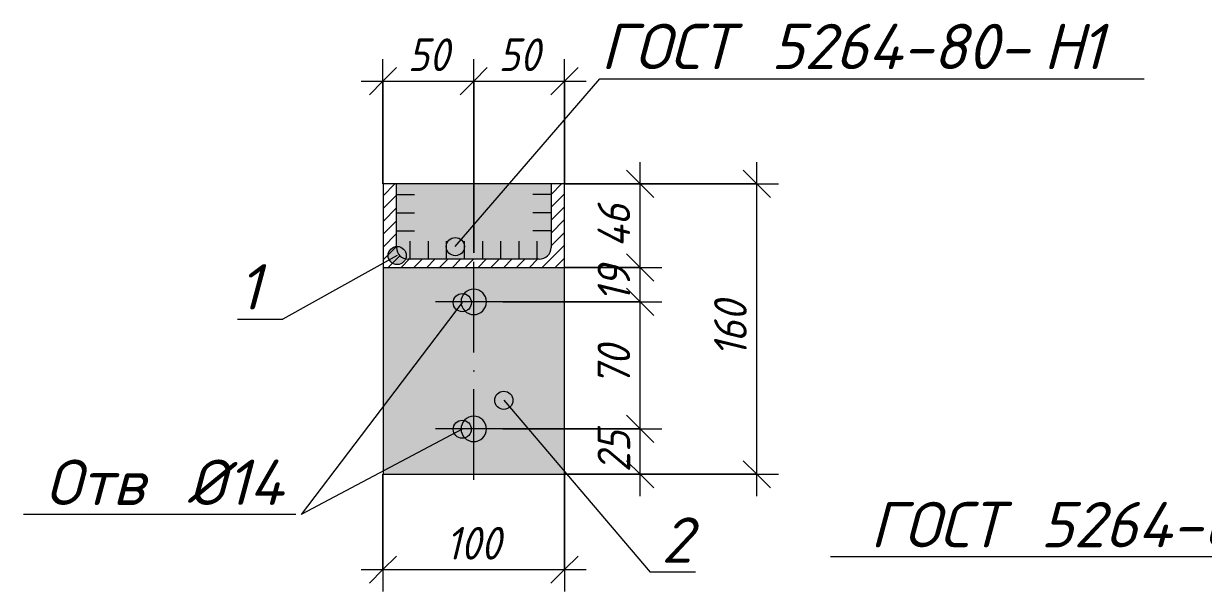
# Model space of a CAD drawing. Header units: millimetres. Extents: x 1214 to 43479, y -809 to 8550.
# Drawn here: x 38433 to 39083, y 2075 to 2388 of the extents above; entities that cross this region are included whole.
import ezdxf

# ---------------------------------------------------------------- set-up
doc = ezdxf.new("R2010")
doc.units = ezdxf.units.MM
doc.linetypes.add('50_200_ШТРИХ_1Т_ш5_п1_п1_', pattern=[70, 50, -10, 0, -10])
for name, color, linetype, lineweight in [('A-ANNO-DIMS', 7, 'Continuous', 9), ('A-ANNO-DIMS-10', 7, 'Continuous', 9), ('A-ANNO-NOTE', 7, 'Continuous', 9), ('A-DETL', 7, 'Continuous', 9), ('A-DETL-CNTR-1', 7, '50_200_ШТРИХ_1Т_ш5_п1_п1_', 5), ('A-DETL-GENF-2', 7, 'Continuous', 5)]:
    doc.layers.add(name, color=color, linetype=linetype, lineweight=lineweight)
doc.layers.add('A-DETL-GENF-1', color=7, linetype='Continuous', lineweight=9, true_color=0xffffff)
doc.styles.add('ISOCPEUR_I_1', font='isocpeui.ttf', dxfattribs={"width": 0.9, "height": 18})
doc.styles.add('ISOCPEUR_I_3', font='isocpeui.ttf', dxfattribs={"height": 25})
doc.dimstyles.new('ISO-1_8_0_9К_СРЕДНИЙ', dxfattribs={"dimscale": 304.8, "dimtxt": 17.927661, "dimasz": 0.049213, "dimexe": 0.03937, "dimexo": 0, "dimgap": 0, "dimtad": 1, "dimdec": 0, "dimzin": 0, "dimdsep": 46, "dimtxsty": 'ISOCPEUR_I_1', "dimblk1": 'OBLIQUE', "dimblk2": 'OBLIQUE', "dimsah": 1, "dimcen": 0.09, "dimdle": 0.03937, "dimazin": 0, "dimtfac": 1, "dimtdec": 4, "dimtix": 1, "dimtmove": 0, "dimatfit": 3, "dimfxl": 1, "dimtvp": 1, "dimtolj": 1, "dimtzin": 0, "dimarcsym": 2})

# ---------------------------------------------------------------- blocks, each defined once
blk = doc.blocks.new('_AT__Текстовая выноска - _AT__Текстовая выноска-27095379-АР1_Фахверк_Швеллер 100_Узлы_верх и низ развернуты')
at = {"layer": 'A-ANNO-NOTE'}
blk.add_line((0, 0), (30, 0), dxfattribs=at)
blk = doc.blocks.new('DIMBLOCK247-АР1_Фахверк_Швеллер 100_Узлы_верх и низ развернуты')
at = {"layer": 'A-ANNO-DIMS-10'}
for p, q in [((38631.22, 2299.68), (38631.22, 2368.33)), ((38681.22, 2261.68), (38681.22, 2368.33)), ((38619.22, 2356.33), (38681.22, 2356.33)), ((38631.22, 2356.33), (38631.22, 2299.68)), ((38681.22, 2356.33), (38681.22, 2261.68))]:
    blk.add_line(p, q, dxfattribs=at)
at = {"layer": 'A-ANNO-DIMS-10', "lineweight": 20}
for p, q in [((38631.22, 2356.33), (38638.72, 2363.83)), ((38681.22, 2356.33), (38688.72, 2363.83)), ((38631.22, 2356.33), (38623.72, 2348.83)), ((38681.22, 2356.33), (38673.72, 2348.83))]:
    blk.add_line(p, q, dxfattribs=at)
at = {"layer": 'A-ANNO-DIMS-10', "color": 0, "insert": (38644.84, 2379.84), "char_height": 18, "width": 27.3052, "attachment_point": 1, "line_spacing_factor": 1.149209, "style": 'ISOCPEUR_I_1'}
blk.add_mtext('50', dxfattribs=at)
blk = doc.blocks.new('_Oblique')
at = {"color": 0, "linetype": 'ByBlock', "lineweight": -2}
blk.add_line((-0.5, -0.5), (0.5, 0.5), dxfattribs=at)
blk = doc.blocks.new('DIMBLOCK248-АР1_Фахверк_Швеллер 100_Узлы_верх и низ развернуты')
at = {"layer": 'A-ANNO-DIMS-10'}
for p, q in [((38681.22, 2261.68), (38681.22, 2368.33)), ((38731.22, 2299.68), (38731.22, 2368.33)), ((38681.22, 2356.33), (38743.22, 2356.33)), ((38681.22, 2356.33), (38681.22, 2261.68)), ((38731.22, 2356.33), (38731.22, 2299.68))]:
    blk.add_line(p, q, dxfattribs=at)
at = {"layer": 'A-ANNO-DIMS-10', "lineweight": 20}
for p, q in [((38681.22, 2356.33), (38688.72, 2363.83)), ((38731.22, 2356.33), (38738.72, 2363.83)), ((38681.22, 2356.33), (38673.72, 2348.83)), ((38731.22, 2356.33), (38723.72, 2348.83))]:
    blk.add_line(p, q, dxfattribs=at)
at = {"layer": 'A-ANNO-DIMS-10', "color": 0, "insert": (38694.84, 2379.84), "char_height": 18, "width": 27.3052, "attachment_point": 1, "line_spacing_factor": 1.149209, "style": 'ISOCPEUR_I_1'}
blk.add_mtext('50', dxfattribs=at)
blk = doc.blocks.new('DIMBLOCK249-АР1_Фахверк_Швеллер 100_Узлы_верх и низ развернуты')
at = {"layer": 'A-ANNO-DIMS-10', "lineweight": 20}
for p, q in [((38772.96, 2164.68), (38765.46, 2172.18)), ((38772.96, 2164.68), (38780.46, 2157.18)), ((38772.96, 2139.68), (38765.46, 2147.18)), ((38772.96, 2139.68), (38780.46, 2132.18))]:
    blk.add_line(p, q, dxfattribs=at)
at = {"layer": 'A-ANNO-DIMS-10'}
for p, q in [((38697.22, 2164.68), (38784.96, 2164.68)), ((38772.96, 2164.68), (38697.22, 2164.68)), ((38772.96, 2127.68), (38772.96, 2164.68)), ((38731.22, 2139.68), (38784.96, 2139.68)), ((38772.96, 2139.68), (38731.22, 2139.68))]:
    blk.add_line(p, q, dxfattribs=at)
at = {"layer": 'A-ANNO-DIMS-10', "color": 0, "insert": (38749.44, 2140.8), "char_height": 18, "width": 27.3052, "attachment_point": 1, "rotation": 90, "line_spacing_factor": 1.149209, "style": 'ISOCPEUR_I_1'}
blk.add_mtext('25', dxfattribs=at)
blk = doc.blocks.new('DIMBLOCK250-АР1_Фахверк_Швеллер 100_Узлы_верх и низ развернуты')
at = {"layer": 'A-ANNO-DIMS-10', "lineweight": 20}
for p, q in [((38772.96, 2234.68), (38765.46, 2242.18)), ((38772.96, 2234.68), (38780.46, 2227.18)), ((38772.96, 2164.68), (38765.46, 2172.18)), ((38772.96, 2164.68), (38780.46, 2157.18))]:
    blk.add_line(p, q, dxfattribs=at)
at = {"layer": 'A-ANNO-DIMS-10'}
for p, q in [((38697.22, 2234.68), (38784.96, 2234.68)), ((38772.96, 2234.68), (38697.22, 2234.68)), ((38772.96, 2164.68), (38772.96, 2234.68)), ((38697.22, 2164.68), (38784.96, 2164.68)), ((38772.96, 2164.68), (38697.22, 2164.68))]:
    blk.add_line(p, q, dxfattribs=at)
at = {"layer": 'A-ANNO-DIMS-10', "color": 0, "insert": (38749.44, 2188.3), "char_height": 18, "width": 27.3052, "attachment_point": 1, "rotation": 90, "line_spacing_factor": 1.149209, "style": 'ISOCPEUR_I_1'}
blk.add_mtext('70', dxfattribs=at)
blk = doc.blocks.new('DIMBLOCK251-АР1_Фахверк_Швеллер 100_Узлы_верх и низ развернуты')
at = {"layer": 'A-ANNO-DIMS-10', "lineweight": 20}
for p, q in [((38772.96, 2253.68), (38765.46, 2261.18)), ((38772.96, 2253.68), (38780.46, 2246.18)), ((38772.96, 2234.68), (38765.46, 2242.18)), ((38772.96, 2234.68), (38780.46, 2227.18))]:
    blk.add_line(p, q, dxfattribs=at)
at = {"layer": 'A-ANNO-DIMS-10'}
for p, q in [((38731.22, 2253.68), (38784.96, 2253.68)), ((38772.96, 2253.68), (38731.22, 2253.68)), ((38772.96, 2234.68), (38772.96, 2253.68)), ((38697.22, 2234.68), (38784.96, 2234.68)), ((38772.96, 2234.68), (38697.22, 2234.68))]:
    blk.add_line(p, q, dxfattribs=at)
at = {"layer": 'A-ANNO-DIMS-10', "color": 0, "insert": (38749.44, 2234.52), "char_height": 18, "width": 23.1681, "attachment_point": 1, "rotation": 90, "line_spacing_factor": 1.149209, "style": 'ISOCPEUR_I_1'}
blk.add_mtext('19', dxfattribs=at)
blk = doc.blocks.new('DIMBLOCK252-АР1_Фахверк_Швеллер 100_Узлы_верх и низ развернуты')
at = {"layer": 'A-ANNO-DIMS-10'}
for p, q in [((38772.96, 2253.68), (38772.96, 2311.68)), ((38731.22, 2299.68), (38784.96, 2299.68)), ((38772.96, 2299.68), (38731.22, 2299.68)), ((38731.22, 2253.68), (38784.96, 2253.68)), ((38772.96, 2253.68), (38731.22, 2253.68))]:
    blk.add_line(p, q, dxfattribs=at)
at = {"layer": 'A-ANNO-DIMS-10', "lineweight": 20}
for p, q in [((38772.96, 2299.68), (38765.46, 2307.18)), ((38772.96, 2299.68), (38780.46, 2292.18)), ((38772.96, 2253.68), (38765.46, 2261.18)), ((38772.96, 2253.68), (38780.46, 2246.18))]:
    blk.add_line(p, q, dxfattribs=at)
at = {"layer": 'A-ANNO-DIMS-10', "color": 0, "insert": (38749.44, 2264.61), "char_height": 18, "width": 28.9601, "attachment_point": 1, "rotation": 90, "line_spacing_factor": 1.149209, "style": 'ISOCPEUR_I_1'}
blk.add_mtext('46', dxfattribs=at)
blk = doc.blocks.new('DIMBLOCK253-АР1_Фахверк_Швеллер 100_Узлы_верх и низ развернуты')
at = {"layer": 'A-ANNO-DIMS-10'}
for p, q in [((38837.21, 2127.68), (38837.21, 2311.68)), ((38731.22, 2299.68), (38849.21, 2299.68)), ((38837.21, 2299.68), (38731.22, 2299.68)), ((38731.22, 2139.68), (38849.21, 2139.68)), ((38837.21, 2139.68), (38731.22, 2139.68))]:
    blk.add_line(p, q, dxfattribs=at)
at = {"layer": 'A-ANNO-DIMS-10', "lineweight": 20}
for p, q in [((38837.21, 2299.68), (38829.71, 2307.18)), ((38837.21, 2299.68), (38844.71, 2292.18)), ((38837.21, 2139.68), (38829.71, 2147.18)), ((38837.21, 2139.68), (38844.71, 2132.18))]:
    blk.add_line(p, q, dxfattribs=at)
at = {"layer": 'A-ANNO-DIMS-10', "color": 0, "insert": (38813.69, 2204.33), "char_height": 18, "width": 36.8207, "attachment_point": 1, "rotation": 90, "line_spacing_factor": 1.149209, "style": 'ISOCPEUR_I_1'}
blk.add_mtext('160', dxfattribs=at)
blk = doc.blocks.new('DIMBLOCK254-АР1_Фахверк_Швеллер 100_Узлы_верх и низ развернуты')
at = {"layer": 'A-ANNO-DIMS-10'}
for p, q in [((38631.22, 2139.68), (38631.22, 2075.18)), ((38631.22, 2087.18), (38631.22, 2139.68)), ((38731.22, 2139.68), (38731.22, 2075.18)), ((38731.22, 2087.18), (38731.22, 2139.68)), ((38619.22, 2087.18), (38743.22, 2087.18))]:
    blk.add_line(p, q, dxfattribs=at)
at = {"layer": 'A-ANNO-DIMS-10', "lineweight": 20}
for p, q in [((38631.22, 2087.18), (38638.72, 2094.68)), ((38731.22, 2087.18), (38738.72, 2094.68)), ((38631.22, 2087.18), (38623.72, 2079.68)), ((38731.22, 2087.18), (38723.72, 2079.68))]:
    blk.add_line(p, q, dxfattribs=at)
at = {"layer": 'A-ANNO-DIMS-10', "color": 0, "insert": (38665.88, 2110.7), "char_height": 18, "width": 36.8207, "attachment_point": 1, "line_spacing_factor": 1.149209, "style": 'ISOCPEUR_I_1'}
blk.add_mtext('100', dxfattribs=at)
blk = doc.blocks.new('_AT__Текстовая выноска - _AT__Текстовая выноска-17339261-АР1_Фахверк_Швеллер 100_Узлы_верх и низ развернуты')
at = {"layer": 'A-ANNO-NOTE'}
blk.add_line((0, 0), (30, 0), dxfattribs=at)
blk = doc.blocks.new('_AT__Текстовая выноска - _AT__Текстовая выноска-17339234-АР1_Фахверк_Швеллер 100_Узлы_верх и низ развернуты')
at = {"layer": 'A-ANNO-NOTE'}
blk.add_line((0, 0), (2.5, 0), dxfattribs=at)
blk = doc.blocks.new('_AT__Текстовая выноска - _AT__Текстовая выноска-27095381-АР1_Фахверк_Швеллер 100_Узлы_верх и низ развернуты')
at = {"layer": 'A-ANNO-NOTE'}
blk.add_line((0, 0), (15, 0), dxfattribs=at)
blk = doc.blocks.new('_AT__Текстовая выноска - _AT__Текстовая выноска-27095378-АР1_Фахверк_Швеллер 100_Узлы_верх и низ развернуты')
at = {"layer": 'A-ANNO-NOTE'}
blk.add_line((0, 0), (2.5, 0), dxfattribs=at)

msp = doc.modelspace()

# ---------------------------------------------------------------- hatches: boundary and pattern name
at = {"layer": 'A-ANNO-NOTE'}
h = msp.add_hatch(color=256, dxfattribs=at)
edge = h.paths.add_edge_path(flags=0)
edge.add_arc((38671.08324, 2265.13547), 5, 0, 360)
h = msp.add_hatch(color=256, dxfattribs=at)
edge = h.paths.add_edge_path(flags=0)
edge.add_arc((38639.04426, 2260.21845), 5, 0, 360)
h = msp.add_hatch(color=256, dxfattribs=at)
edge = h.paths.add_edge_path(flags=0)
edge.add_arc((38674.9099, 2234.2779), 5, 0, 360)
h = msp.add_hatch(color=256, dxfattribs=at)
edge = h.paths.add_edge_path(flags=0)
edge.add_arc((38697.80621, 2180.47483), 5, 0, 360)
h = msp.add_hatch(color=256, dxfattribs=at)
edge = h.paths.add_edge_path(flags=0)
edge.add_arc((38674.90061, 2164.52484), 5, 0, 360)
at = {"layer": 'A-DETL-GENF-1'}
h = msp.add_hatch(color=256, dxfattribs=at)
h.paths.add_polyline_path([(38631.22165, 2139.67514), (38731.22165, 2139.67514), (38731.22165, 2253.67514), (38631.22165, 2253.67514), (38631.22165, 2159.72539)], flags=0)
h.paths.add_polyline_path([(38681.22165, 2157.67514), (38679.40991, 2157.91366), (38677.72165, 2158.61296), (38676.2719, 2159.72539), (38675.15947, 2161.17514), (38674.46017, 2162.86341), (38674.22165, 2164.67514), (38674.46017, 2166.48687), (38675.15947, 2168.17514), (38676.2719, 2169.62489), (38677.72165, 2170.73732), (38679.40991, 2171.43662), (38681.22165, 2171.67514), (38683.03338, 2171.43662), (38684.72165, 2170.73732), (38686.17139, 2169.62489), (38687.28382, 2168.17514), (38687.98313, 2166.48687), (38688.22165, 2164.67514), (38687.98313, 2162.86341), (38687.28382, 2161.17514), (38686.17139, 2159.72539), (38684.72165, 2158.61296), (38683.03338, 2157.91366)], flags=0)
h.paths.add_polyline_path([(38681.22165, 2227.67514), (38679.40991, 2227.91366), (38677.72165, 2228.61296), (38676.2719, 2229.72539), (38675.15947, 2231.17514), (38674.46017, 2232.86341), (38674.22165, 2234.67514), (38674.46017, 2236.48687), (38675.15947, 2238.17514), (38676.2719, 2239.62489), (38677.72165, 2240.73732), (38679.40991, 2241.43662), (38681.22165, 2241.67514), (38683.03338, 2241.43662), (38684.72165, 2240.73732), (38686.17139, 2239.62489), (38687.28382, 2238.17514), (38687.98313, 2236.48687), (38688.22165, 2234.67514), (38687.98313, 2232.86341), (38687.28382, 2231.17514), (38686.17139, 2229.72539), (38684.72165, 2228.61296), (38683.03338, 2227.91366)], flags=0)
h.paths.add_polyline_path([(38645.12165, 2258.17514), (38717.32165, 2258.17514), (38719.00397, 2258.39662), (38720.57165, 2259.04597), (38721.91784, 2260.07894), (38722.95081, 2261.42514), (38723.60016, 2262.99282), (38723.82165, 2264.67514), (38723.82165, 2299.67514), (38638.62165, 2299.67514), (38638.62165, 2264.67514), (38638.84313, 2262.99282), (38639.49248, 2261.42514), (38640.52545, 2260.07894), (38641.87165, 2259.04597), (38643.43932, 2258.39662)], flags=0)
for points in [[(38681.22165, 2227.67514), (38683.03338, 2227.91366), (38684.72165, 2228.61296), (38686.17139, 2229.72539), (38687.28382, 2231.17514), (38687.98313, 2232.86341), (38688.22165, 2234.67514), (38687.98313, 2236.48687), (38687.28382, 2238.17514), (38686.17139, 2239.62489), (38684.72165, 2240.73732), (38683.03338, 2241.43662), (38681.22165, 2241.67514), (38679.40991, 2241.43662), (38677.72165, 2240.73732), (38676.2719, 2239.62489), (38675.15947, 2238.17514), (38674.46017, 2236.48687), (38674.22165, 2234.67514), (38674.46017, 2232.86341), (38675.15947, 2231.17514), (38676.2719, 2229.72539), (38677.72165, 2228.61296), (38679.40991, 2227.91366)], [(38681.22165, 2157.67514), (38683.03338, 2157.91366), (38684.72165, 2158.61296), (38686.17139, 2159.72539), (38687.28382, 2161.17514), (38687.98313, 2162.86341), (38688.22165, 2164.67514), (38687.98313, 2166.48687), (38687.28382, 2168.17514), (38686.17139, 2169.62489), (38684.72165, 2170.73732), (38683.03338, 2171.43662), (38681.22165, 2171.67514), (38679.40991, 2171.43662), (38677.72165, 2170.73732), (38676.2719, 2169.62489), (38675.15947, 2168.17514), (38674.46017, 2166.48687), (38674.22165, 2164.67514), (38674.46017, 2162.86341), (38675.15947, 2161.17514), (38676.2719, 2159.72539), (38677.72165, 2158.61296), (38679.40991, 2157.91366)]]:
    msp.add_hatch(color=256, dxfattribs=at).paths.add_polyline_path(points, flags=0)
at = {"layer": 'A-DETL-GENF-2'}
h = msp.add_hatch(dxfattribs=at)
h.set_pattern_fill('FP_2', color=256, style=0, pattern_type=2)
h.set_pattern_definition([(45, (35963.29, 0), (-3.535534, 3.535534), [])])
h.paths.add_polyline_path([(38719.00397, 2253.67514), (38731.22165, 2253.67514), (38731.22165, 2299.67514), (38723.82165, 2299.67514), (38723.82165, 2264.67514), (38723.60016, 2262.99282), (38722.95081, 2261.42514), (38721.91784, 2260.07894), (38720.57165, 2259.04597), (38719.00397, 2258.39662), (38717.32165, 2258.17514), (38645.12165, 2258.17514), (38643.43932, 2258.39662), (38641.87165, 2259.04597), (38640.52545, 2260.07894), (38639.49248, 2261.42514), (38638.84313, 2262.99282), (38638.62165, 2264.67514), (38638.62165, 2299.67514), (38631.22165, 2299.67514), (38631.22165, 2253.67514), (38717.32165, 2253.67514)], flags=0)

# ---------------------------------------------------------------- linework, layer by layer
at = {"layer": 'A-ANNO-NOTE'}
for p, q in [((38671.08324, 2265.13547), (38750.69932, 2357.63793)), ((38639.04426, 2260.21845), (38576.03904, 2225.22553)), ((38674.9099, 2234.2779), (38586.03904, 2117.53163)), ((38697.80621, 2180.47483), (38778.50547, 2085.7253)), ((38674.90061, 2164.52484), (38586.03904, 2117.53163))]:
    msp.add_line(p, q, dxfattribs=at)
for centre in [(38671.08324, 2265.13547), (38639.04426, 2260.21845), (38674.9099, 2234.2779), (38697.80621, 2180.47483), (38674.90061, 2164.52484)]:
    msp.add_circle(centre, 5, dxfattribs=at)
at = {"layer": 'A-DETL'}
for p, q in [((38638.62165, 2299.67514), (38631.22165, 2299.67514)), ((38631.22165, 2299.67514), (38631.22165, 2253.67514)), ((38723.82165, 2299.67514), (38638.62165, 2299.67514)), ((38638.62165, 2264.67514), (38638.62165, 2299.67514)), ((38731.22165, 2299.67514), (38723.82165, 2299.67514)), ((38723.82165, 2299.67514), (38723.82165, 2264.67514)), ((38731.22165, 2253.67514), (38731.22165, 2299.67514)), ((38638.62165, 2293.80006), (38648.62165, 2293.80006)), ((38723.82165, 2293.80006), (38713.82165, 2293.80006)), ((38638.62165, 2283.80006), (38648.62165, 2283.80006)), ((38723.82165, 2283.80006), (38713.82165, 2283.80006)), ((38638.62165, 2273.80006), (38648.62165, 2273.80006)), ((38723.82165, 2273.80006), (38713.82165, 2273.80006)), ((38646.22165, 2258.17514), (38646.22165, 2268.17514)), ((38656.22165, 2258.17514), (38656.22165, 2268.17514)), ((38666.22165, 2258.17514), (38666.22165, 2268.17514)), ((38676.22165, 2258.17514), (38676.22165, 2268.17514)), ((38686.22165, 2258.17514), (38686.22165, 2268.17514)), ((38696.22165, 2258.17514), (38696.22165, 2268.17514)), ((38706.22165, 2258.17514), (38706.22165, 2268.17514)), ((38716.22165, 2258.17514), (38716.22165, 2268.17514)), ((38717.32165, 2258.17514), (38645.12165, 2258.17514)), ((38631.22165, 2253.67514), (38631.22165, 2139.67514)), ((38631.22165, 2253.67514), (38731.22165, 2253.67514)), ((38731.22165, 2139.67514), (38731.22165, 2253.67514)), ((38631.22165, 2139.67514), (38731.22165, 2139.67514))]:
    msp.add_line(p, q, dxfattribs=at)
for centre, radius, start, end in [((38645.12165, 2264.67514), 6.5, 180, 270), ((38717.32165, 2264.67514), 6.5, 270, 0), ((38681.22165, 2234.67514), 7, 90, 270), ((38681.22165, 2234.67514), 7, 270, 90), ((38681.22165, 2164.67514), 7, 90, 270), ((38681.22165, 2164.67514), 7, 270, 90)]:
    msp.add_arc(centre, radius, start, end, dxfattribs=at)
at = {"layer": 'A-DETL-CNTR-1'}
for p, q in [((38681.22165, 2136.67514), (38681.22165, 2261.67514)), ((38697.22186, 2234.67514), (38660.22165, 2234.67514)), ((38697.22186, 2164.67514), (38660.22165, 2164.67514))]:
    msp.add_line(p, q, dxfattribs=at)

# ---------------------------------------------------------------- block references
at = {"layer": 'A-ANNO-NOTE', "xscale": 10, "yscale": 10, "zscale": 10}
for name, p in [('_AT__Текстовая выноска - _AT__Текстовая выноска-17339261-АР1_Фахверк_Швеллер 100_Узлы_верх и низ развернуты', (38750.69932, 2357.63793)), ('_AT__Текстовая выноска - _AT__Текстовая выноска-17339234-АР1_Фахверк_Швеллер 100_Узлы_верх и низ развернуты', (38551.03904, 2225.22553))]:
    msp.add_blockref(name, p, dxfattribs=at)
at = {"layer": 'A-ANNO-NOTE', "xscale": 10, "yscale": 10, "zscale": 10, "rotation": 180}
for name, p in [('_AT__Текстовая выноска - _AT__Текстовая выноска-27095381-АР1_Фахверк_Швеллер 100_Узлы_верх и низ развернуты', (38583.14564, 2117.53163)), ('_AT__Текстовая выноска - _AT__Текстовая выноска-27095379-АР1_Фахверк_Швеллер 100_Узлы_верх и низ развернуты', (39177.85031, 2094.21229)), ('_AT__Текстовая выноска - _AT__Текстовая выноска-27095378-АР1_Фахверк_Швеллер 100_Узлы_верх и низ развернуты', (38803.50547, 2085.7253))]:
    msp.add_blockref(name, p, dxfattribs=at)

# ---------------------------------------------------------------- texts
at = {"layer": 'A-ANNO-NOTE', "char_height": 25, "attachment_point": 1, "style": 'ISOCPEUR_I_3'}
for s, insert, width in [('ГОСТ', (38751.1095, 2387.88869), 94.599125), (' 5264-80-', (38829.16159, 2387.88869), 201.2235625), ('\\fISOCPEUR|b0|i1|c204|p34|;Н', (38995.18763, 2387.88869), 24.8523125), ('\\fISOCPEUR|b0|i1|c204|p34|;1', (39015.69284, 2387.88869), 16.03375), ('\\fISOCPEUR|b0|i1|c204|p34|;1', (38551.44922, 2255.47629), 16.03375), ('Отв', (38445.13547, 2147.78239), 75.358625), (' Ø14', (38507.31255, 2147.78239), 91.392375), ('ГОСТ', (38899.64013, 2124.46306), 94.599125), (' 5264-80-', (38977.69221, 2124.46306), 201.2235625), ('\\fISOCPEUR|b0|i1|c204|p34|;2', (38784.59529, 2115.97606), 22.44725)]:
    msp.add_mtext(s, dxfattribs=dict(at, insert=insert, width=width))

# ---------------------------------------------------------------- dimensions: what is measured, and where the dimension line sits
at = {"layer": 'A-ANNO-DIMS'}
for base, p1, p2, override, picture, middle in [((38681.22165, 2356.32713), (38631.22165, 2299.67514), (38681.22165, 2261.67514), {"dimpost": '<>', "dimfxl": 62.801274}, 'DIMBLOCK247-АР1_Фахверк_Швеллер 100_Узлы_верх и низ развернуты', (38656.22165, 2365.32713)), ((38731.22165, 2356.32713), (38681.22165, 2261.67514), (38731.22165, 2299.67514), {"dimpost": '<>', "dimfxl": 62.801274}, 'DIMBLOCK248-АР1_Фахверк_Швеллер 100_Узлы_верх и низ развернуты', (38706.22165, 2365.32713)), ((38731.22165, 2087.18279), (38631.22165, 2139.67514), (38731.22165, 2139.67514), {"dimpost": '<>', "dimfxl": 100}, 'DIMBLOCK254-АР1_Фахверк_Швеллер 100_Узлы_верх и низ развернуты', (38681.22165, 2096.18279))]:
    dim = msp.add_linear_dim(base=base, p1=p1, p2=p2, dimstyle='ISO-1_8_0_9К_СРЕДНИЙ', override=override, dxfattribs=at)
    dim.commit()
    dim.dimension.update_dxf_attribs({"geometry": picture, "text_midpoint": middle})
for base, p1, p2, override, picture, middle in [((38772.96049, 2299.67514), (38731.22165, 2253.67514), (38731.22165, 2299.67514), {"dimpost": '<>', "dimfxl": 46}, 'DIMBLOCK252-АР1_Фахверк_Швеллер 100_Узлы_верх и низ развернуты', (38763.96049, 2276.67514)), ((38837.21065, 2299.67514), (38731.22165, 2139.67514), (38731.22165, 2299.67514), {"dimpost": '<>', "dimfxl": 160}, 'DIMBLOCK253-АР1_Фахверк_Швеллер 100_Узлы_верх и низ развернуты', (38828.21065, 2219.67514)), ((38772.96049, 2253.67514), (38697.22186, 2234.67514), (38731.22165, 2253.67514), {"dimpost": '<>', "dimfxl": 38.948496}, 'DIMBLOCK251-АР1_Фахверк_Швеллер 100_Узлы_верх и низ развернуты', (38763.96049, 2244.17514)), ((38772.96049, 2234.67514), (38697.22186, 2164.67514), (38697.22186, 2234.67514), {"dimpost": '<>', "dimfxl": 70}, 'DIMBLOCK250-АР1_Фахверк_Швеллер 100_Узлы_верх и низ развернуты', (38763.84458, 2199.67514)), ((38772.96049, 2164.67514), (38731.22165, 2139.67514), (38697.22186, 2164.67514), {"dimpost": '<>', "dimfxl": 42.201722}, 'DIMBLOCK249-АР1_Фахверк_Швеллер 100_Узлы_верх и низ развернуты', (38763.96049, 2152.17514))]:
    dim = msp.add_linear_dim(base=base, p1=p1, p2=p2, angle=90, dimstyle='ISO-1_8_0_9К_СРЕДНИЙ', override=override, dxfattribs=at)
    dim.commit()
    dim.dimension.update_dxf_attribs({"geometry": picture, "text_midpoint": middle})

doc.saveas('drawing.dxf')
